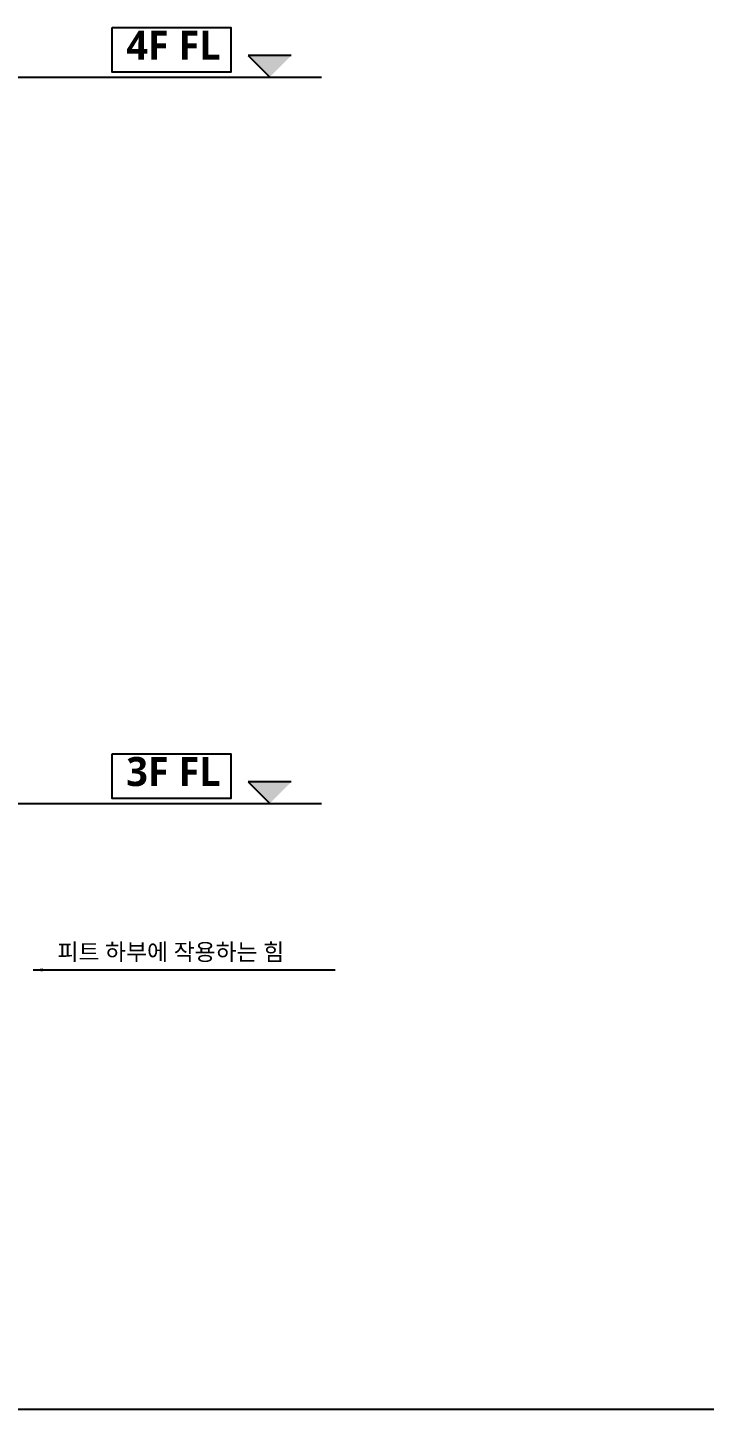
# Model space of a CAD drawing. Header units: millimetres. Extents: x 2370 to 266135, y -585395 to 33485.
# Drawn here: x 221464 to 230778, y -7179 to 11844 of the extents above; entities that cross this region are included whole.
import ezdxf
from ezdxf.enums import TextEntityAlignment as Align

# ---------------------------------------------------------------- set-up
doc = ezdxf.new("R2010")
doc.units = ezdxf.units.MM
for name, color, linetype in [('15', 15, 'Continuous'), ('A-CEN', 22, 'Continuous'), ('A-SYMBOL', 4, 'Continuous'), ('TXT', 7, 'Continuous')]:
    doc.layers.add(name, color=color, linetype=linetype)
doc.styles.add('SH_진천_나눔', font='')
doc.styles.get("Standard").update_dxf_attribs({"font": 'NanumGothicBold.ttf'})
doc.styles.get('SH_진천_나눔').set_extended_font_data('NanumGothic', bold=True)
doc.dimstyles.new('DIM-A-002-단면', dxfattribs={"dimscale": 330, "dimtxt": 1, "dimasz": 0.4, "dimexe": 0.2, "dimexo": 0.3, "dimgap": 0.4, "dimtad": 1, "dimdec": 0, "dimtxsty": 'Standard', "dimcen": 0, "dimclrd": 15, "dimclre": 15, "dimclrt": 3, "dimadec": 0, "dimazin": 0, "dimtfac": 1, "dimtmove": 0, "dimatfit": 3, "dimfxl": 1, "dimarcsym": 0})

msp = doc.modelspace()

# ---------------------------------------------------------------- hatches: boundary and pattern name
at = {"layer": 'A-SYMBOL', "linetype": 'Continuous'}
for points in [[(225093.2, 11462.1), (224795.2, 11164.1), (224497.2, 11462.1)], [(225093.2, 1462.1), (224795.2, 1164.1), (224497.2, 1462.1)]]:
    msp.add_hatch(color=256, dxfattribs=at).paths.add_polyline_path(points)

# ---------------------------------------------------------------- linework, layer by layer
at = {"ltscale": 600}
msp.add_line((256915, -7179.1), (205846.8, -7179.1), dxfattribs=at)
at = {"linetype": 'ByBlock'}
for points in [[(222626.8, 11844), (224261, 11844), (224261, 11229.2), (222626.8, 11229.2)], [(222626.8, 1844), (224261, 1844), (224261, 1229.2), (222626.8, 1229.2)]]:
    msp.add_lwpolyline(points, close=True, dxfattribs=at)
at = {"layer": 'A-CEN'}
for p, q in [((210452.6, 11164.1), (225510.3, 11164.1)), ((210452.6, 1164.1), (225510.3, 1164.1))]:
    msp.add_line(p, q, dxfattribs=at)
at = {"layer": 'A-SYMBOL', "linetype": 'Continuous'}
for p, q in [((224497.2, 11462.1), (224795.2, 11164.1)), ((225093.2, 11462.1), (224497.2, 11462.1)), ((224497.2, 1462.1), (224795.2, 1164.1)), ((225093.2, 1462.1), (224497.2, 1462.1))]:
    msp.add_line(p, q, dxfattribs=at)

# ---------------------------------------------------------------- texts
at = {"layer": '15', "color": 3, "insert": (221875, -1021.5), "char_height": 230, "attachment_point": 7, "style": 'SH_진천_나눔'}
msp.add_mtext('피트 하부에 작용하는 힘', dxfattribs=at)
at = {"layer": 'TXT', "color": 7, "style": 'SH_진천_나눔'}
for s, p in [('4F FL', (223471.7, 11282.7)), ('3F FL', (223471.7, 1282.7))]:
    msp.add_text(s, height=400, dxfattribs=at).set_placement(p, align=Align.BOTTOM_CENTER)

# ---------------------------------------------------------------- leaders
at = {"layer": '15'}
msp.add_leader([(221540.4, -1129.4), (225697.4, -1129.4)], dimstyle='DIM-A-002-단면', dxfattribs=at)

doc.saveas('drawing.dxf')
